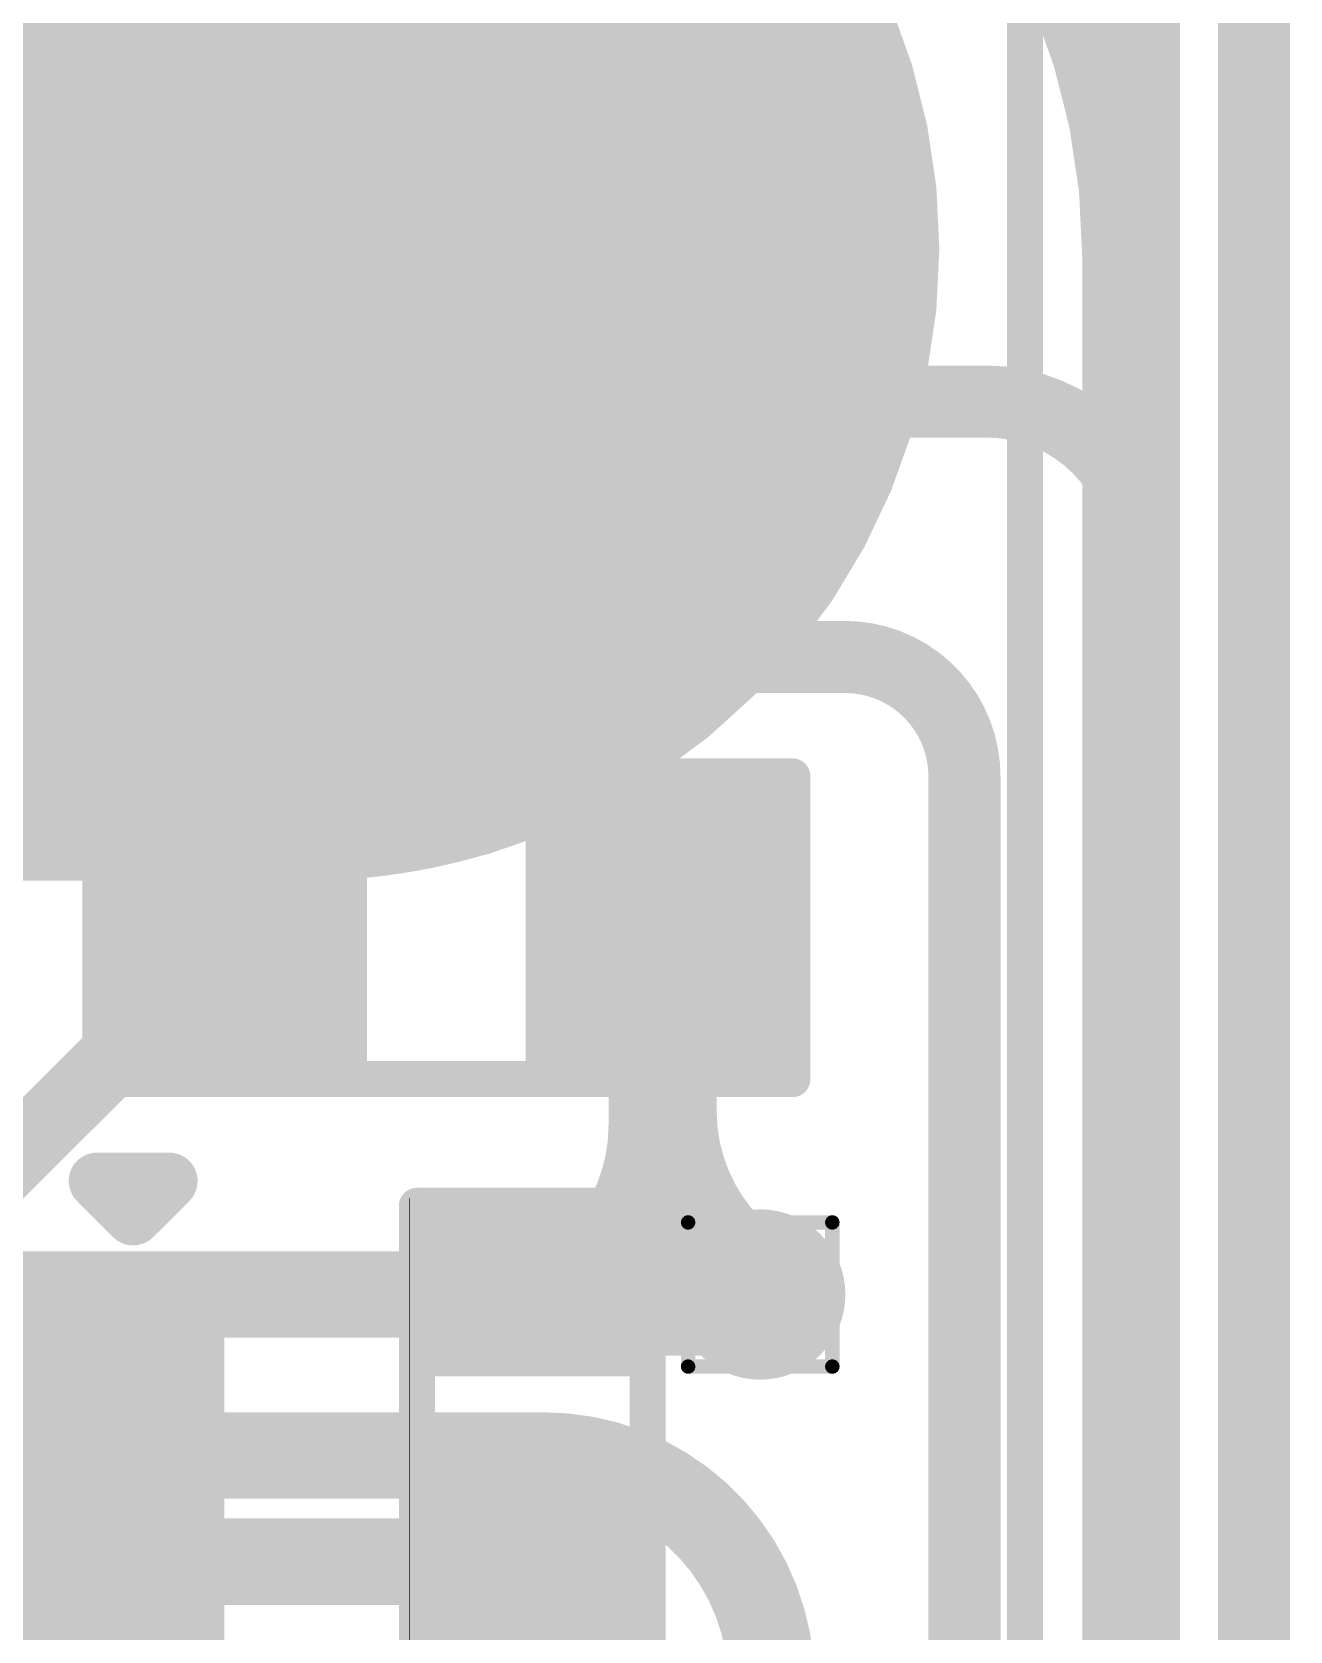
# Model space of a CAD drawing. Header units: inches. Extents: x 3 to 457, y -41 to 239.
# Drawn here: x 182.7 to 187.13, y 8.4 to 14.03 of the extents above; entities that cross this region are included whole.
import ezdxf

# ---------------------------------------------------------------- set-up
doc = ezdxf.new("R2010")
doc.units = ezdxf.units.IN
for name, color, linetype in [('Board Outline', 216, 'Continuous'), ('Bottom Layer', 5, 'Continuous'), ('Bottom Overlay', 54, 'Continuous'), ('Bottom Paste', 16, 'Continuous'), ('Bottom Solder', 6, 'Continuous'), ('Drill Drawing', 1, 'Continuous'), ('Fabrication', 76, 'Continuous'), ('Top Layer', 1, 'Continuous'), ('Top Overlay', 2, 'Continuous'), ('Top Paste', 8, 'Continuous'), ('Top Solder', 216, 'Continuous'), ('Via Holes', 16, 'Continuous')]:
    doc.layers.add(name, color=color, linetype=linetype)

# ---------------------------------------------------------------- blocks, each defined once
blk = doc.blocks.new('TSSOP_14_109')
at = {"layer": 'Top Layer'}
blk.add_hatch(color=1, dxfattribs=at).paths.add_polyline_path([(-3.65, 2.175), (-2.15, 2.175), (-2.15, 1.725), (-3.65, 1.725)])
at = {"layer": 'Top Paste'}
blk.add_hatch(color=8, dxfattribs=at).paths.add_polyline_path([(-3.65, 2.175), (-2.15, 2.175), (-2.15, 1.725), (-3.65, 1.725)])
at = {"layer": 'Top Solder'}
for points in [[(-3.7516, 2.2766), (-2.0484, 2.2766), (-2.0484, 1.6234), (-3.7516, 1.6234)], [(-3.7516, 1.6266), (-2.0484, 1.6266), (-2.0484, 0.9734), (-3.7516, 0.9734)]]:
    blk.add_hatch(color=216, dxfattribs=at).paths.add_polyline_path(points)
at = {"layer": 'Top Overlay'}
for points in [[(-4.0112, 1.8288, 0.2, 0.2, 0), (-4.0112, 2.0828, 0.2, 0.2, 0)], [(-3.8842, 1.9558, 0.2, 0.2, 0), (-4.0112, 2.0828, 0.2, 0.2, 0)], [(-4.0112, 1.8288, 0.2, 0.2, 0), (-3.8842, 1.9558, 0.2, 0.2, 0)]]:
    blk.add_lwpolyline(points, format="xyseb", dxfattribs=at)
for points in [[(-4.0612, 2.0828, 0.1, 0.1, 1), (-3.9612, 2.0828, 0.1, 0.1, 1)], [(-4.0612, 2.0828, 0.1, 0.1, 1), (-3.9612, 2.0828, 0.1, 0.1, 1)], [(-3.9342, 1.9558, 0.1, 0.1, 1), (-3.8342, 1.9558, 0.1, 0.1, 1)], [(-3.9342, 1.9558, 0.1, 0.1, 1), (-3.8342, 1.9558, 0.1, 0.1, 1)], [(-4.0612, 1.8288, 0.1, 0.1, 1), (-3.9612, 1.8288, 0.1, 0.1, 1)], [(-4.0612, 1.8288, 0.1, 0.1, 1), (-3.9612, 1.8288, 0.1, 0.1, 1)]]:
    blk.add_lwpolyline(points, format="xyseb", close=True, dxfattribs=at)
blk = doc.blocks.new('R___0402_193')
at = {"layer": 'Top Layer'}
for points in [[(-0.6985, -0.3175), (-0.6985, 0.3175), (-0.2413, 0.3175), (-0.2413, -0.3175)], [(0.2413, -0.3175), (0.2413, 0.3175), (0.6985, 0.3175), (0.6985, -0.3175)]]:
    blk.add_hatch(color=1, dxfattribs=at).paths.add_polyline_path(points)
at = {"layer": 'Top Paste'}
for points in [[(-0.6985, -0.3175), (-0.6985, 0.3175), (-0.2413, 0.3175), (-0.2413, -0.3175)], [(0.2413, -0.3175), (0.2413, 0.3175), (0.6985, 0.3175), (0.6985, -0.3175)]]:
    blk.add_hatch(color=8, dxfattribs=at).paths.add_polyline_path(points)
at = {"layer": 'Top Solder'}
for points in [[(-0.7535, -0.3725), (-0.7535, 0.3725), (-0.1863, 0.3725), (-0.1863, -0.3725)], [(0.1863, -0.3725), (0.1863, 0.3725), (0.7535, 0.3725), (0.7535, -0.3725)]]:
    blk.add_hatch(color=216, dxfattribs=at).paths.add_polyline_path(points)
at = {"layer": 'Top Overlay'}
for points in [[(0.7874, 0.4064, 0.127, 0.127, 0), (-0.7874, 0.4064, 0.127, 0.127, 0)], [(-0.7874, -0.4064, 0.127, 0.127, 0), (-0.7874, 0.4064, 0.127, 0.127, 0)], [(0.7874, -0.4064, 0.127, 0.127, 0), (0.7874, 0.4064, 0.127, 0.127, 0)], [(0.7874, -0.4064, 0.127, 0.127, 0), (-0.7874, -0.4064, 0.127, 0.127, 0)], [(0.8128, -0.4318, 0.00323, 0.00323, 0), (-0.8128, -0.4318, 0.00323, 0.00323, 0)]]:
    blk.add_lwpolyline(points, format="xyseb", dxfattribs=at)
for points in [[(-0.8191, 0.4064, 0.0635, 0.0635, 1), (-0.7556, 0.4064, 0.0635, 0.0635, 1)], [(-0.8191, 0.4064, 0.0635, 0.0635, 1), (-0.7556, 0.4064, 0.0635, 0.0635, 1)], [(0.7556, 0.4064, 0.0635, 0.0635, 1), (0.8191, 0.4064, 0.0635, 0.0635, 1)], [(0.7556, 0.4064, 0.0635, 0.0635, 1), (0.8191, 0.4064, 0.0635, 0.0635, 1)], [(-0.8191, -0.4064, 0.0635, 0.0635, 1), (-0.7556, -0.4064, 0.0635, 0.0635, 1)], [(-0.8191, -0.4064, 0.0635, 0.0635, 1), (-0.7556, -0.4064, 0.0635, 0.0635, 1)], [(0.7556, -0.4064, 0.0635, 0.0635, 1), (0.8191, -0.4064, 0.0635, 0.0635, 1)], [(0.7556, -0.4064, 0.0635, 0.0635, 1), (0.8191, -0.4064, 0.0635, 0.0635, 1)], [(-0.8136, -0.4318, 0.00161, 0.00161, 1), (-0.812, -0.4318, 0.00161, 0.00161, 1)], [(0.812, -0.4318, 0.00161, 0.00161, 1), (0.8136, -0.4318, 0.00161, 0.00161, 1)]]:
    blk.add_lwpolyline(points, format="xyseb", close=True, dxfattribs=at)
blk = doc.blocks.new('R___0603_199')
at = {"layer": 'Top Layer'}
for points in [[(-0.381, 0.4445), (-0.381, -0.4445), (-1.143, -0.4445), (-1.143, 0.4445)], [(1.143, 0.4445), (1.143, -0.4445), (0.381, -0.4445), (0.381, 0.4445)]]:
    blk.add_hatch(color=1, dxfattribs=at).paths.add_polyline_path(points)
at = {"layer": 'Top Paste'}
for points in [[(-0.381, 0.4445), (-0.381, -0.4445), (-1.143, -0.4445), (-1.143, 0.4445)], [(1.143, 0.4445), (1.143, -0.4445), (0.381, -0.4445), (0.381, 0.4445)]]:
    blk.add_hatch(color=8, dxfattribs=at).paths.add_polyline_path(points)
at = {"layer": 'Top Solder'}
for points in [[(-0.2794, 0.5461), (-0.2794, -0.5461), (-1.2446, -0.5461), (-1.2446, 0.5461)], [(1.2446, 0.5461), (1.2446, -0.5461), (0.2794, -0.5461), (0.2794, 0.5461)]]:
    blk.add_hatch(color=216, dxfattribs=at).paths.add_polyline_path(points)
at = {"layer": 'Top Overlay'}
for points in [[(-1.2192, 0.5334, 0.127, 0.127, 0), (1.2192, 0.5334, 0.127, 0.127, 0)], [(-1.2192, -0.5334, 0.127, 0.127, 0), (-1.2192, 0.5334, 0.127, 0.127, 0)], [(1.2192, -0.5334, 0.127, 0.127, 0), (1.2192, 0.5334, 0.127, 0.127, 0)], [(-1.2192, -0.5334, 0.127, 0.127, 0), (1.2192, -0.5334, 0.127, 0.127, 0)]]:
    blk.add_lwpolyline(points, format="xyseb", dxfattribs=at)
for points in [[(-1.25095, 0.5334, 0.0635, 0.0635, 1), (-1.18745, 0.5334, 0.0635, 0.0635, 1)], [(-1.25095, 0.5334, 0.0635, 0.0635, 1), (-1.18745, 0.5334, 0.0635, 0.0635, 1)], [(1.18745, 0.5334, 0.0635, 0.0635, 1), (1.25095, 0.5334, 0.0635, 0.0635, 1)], [(1.18745, 0.5334, 0.0635, 0.0635, 1), (1.25095, 0.5334, 0.0635, 0.0635, 1)], [(-1.25095, -0.5334, 0.0635, 0.0635, 1), (-1.18745, -0.5334, 0.0635, 0.0635, 1)], [(-1.25095, -0.5334, 0.0635, 0.0635, 1), (-1.18745, -0.5334, 0.0635, 0.0635, 1)], [(1.18745, -0.5334, 0.0635, 0.0635, 1), (1.25095, -0.5334, 0.0635, 0.0635, 1)], [(1.18745, -0.5334, 0.0635, 0.0635, 1), (1.25095, -0.5334, 0.0635, 0.0635, 1)]]:
    blk.add_lwpolyline(points, format="xyseb", close=True, dxfattribs=at)
blk = doc.blocks.new('SEMG_PAD_B_241')
at = {"layer": 'Bottom Layer'}
h = blk.add_hatch(color=5, dxfattribs=at)
edge = h.paths.add_edge_path()
edge.add_arc((-3.15, 0.0128), 2.1, 90, 270)
edge.add_line((-3.15, -2.0872), (3.15, -2.0872))
edge.add_arc((3.15, 0.0128), 2.1, 270, 450)
edge.add_line((3.15, 2.1128), (-3.15, 2.1128))
at = {"layer": 'Bottom Paste'}
h = blk.add_hatch(color=16, dxfattribs=at)
edge = h.paths.add_edge_path()
edge.add_arc((-3.15, 0.0128), 2.1, 90, 270)
edge.add_line((-3.15, -2.0872), (3.15, -2.0872))
edge.add_arc((3.15, 0.0128), 2.1, 270, 450)
edge.add_line((3.15, 2.1128), (-3.15, 2.1128))
at = {"layer": 'Bottom Solder'}
h = blk.add_hatch(color=6, dxfattribs=at)
edge = h.paths.add_edge_path()
edge.add_arc((-3.15, 0.0128), 2.2016, 90, 270)
edge.add_line((-3.15, -2.1888), (3.15, -2.1888))
edge.add_arc((3.15, 0.0128), 2.2016, 270, 450)
edge.add_line((3.15, 2.2144), (-3.15, 2.2144))
at = {"layer": 'Bottom Overlay'}
blk.add_lwpolyline([(-5.6832, 10.9657, 0.127, 0.127, 0), (-5.6832, -10.9657, 0.127, 0.127, 0)], format="xyseb", dxfattribs=at)
blk = doc.blocks.new('C___0603_280')
at = {"layer": 'Top Layer'}
for points in [[(-0.381, 0.4445), (-0.381, -0.4445), (-1.143, -0.4445), (-1.143, 0.4445)], [(1.143, 0.4445), (1.143, -0.4445), (0.381, -0.4445), (0.381, 0.4445)]]:
    blk.add_hatch(color=1, dxfattribs=at).paths.add_polyline_path(points)
at = {"layer": 'Top Paste'}
for points in [[(-0.381, 0.4445), (-0.381, -0.4445), (-1.143, -0.4445), (-1.143, 0.4445)], [(1.143, 0.4445), (1.143, -0.4445), (0.381, -0.4445), (0.381, 0.4445)]]:
    blk.add_hatch(color=8, dxfattribs=at).paths.add_polyline_path(points)
at = {"layer": 'Top Solder'}
for points in [[(-0.321, 0.5045), (-0.321, -0.5045), (-1.203, -0.5045), (-1.203, 0.5045)], [(1.203, 0.5045), (1.203, -0.5045), (0.321, -0.5045), (0.321, 0.5045)]]:
    blk.add_hatch(color=216, dxfattribs=at).paths.add_polyline_path(points)
at = {"layer": 'Top Overlay'}
for points in [[(-0.4572, 0.5334, 0.127, 0.127, 0), (-1.2446, 0.5334, 0.127, 0.127, 0)], [(-1.2446, 0.5334, 0.127, 0.127, 0), (-1.2446, -0.5334, 0.127, 0.127, 0)], [(1.2446, 0.5334, 0.127, 0.127, 0), (0.4572, 0.5334, 0.127, 0.127, 0)], [(1.2446, 0.5334, 0.127, 0.127, 0), (1.2446, -0.5334, 0.127, 0.127, 0)], [(-0.4572, -0.5334, 0.127, 0.127, 0), (-1.2446, -0.5334, 0.127, 0.127, 0)], [(1.2446, -0.5334, 0.127, 0.127, 0), (0.4572, -0.5334, 0.127, 0.127, 0)]]:
    blk.add_lwpolyline(points, format="xyseb", dxfattribs=at)
for points in [[(-1.2764, 0.5334, 0.0635, 0.0635, 1), (-1.2128, 0.5334, 0.0635, 0.0635, 1)], [(-1.2764, 0.5334, 0.0635, 0.0635, 1), (-1.2128, 0.5334, 0.0635, 0.0635, 1)], [(-0.4889, 0.5334, 0.0635, 0.0635, 1), (-0.4254, 0.5334, 0.0635, 0.0635, 1)], [(0.4254, 0.5334, 0.0635, 0.0635, 1), (0.4889, 0.5334, 0.0635, 0.0635, 1)], [(1.2128, 0.5334, 0.0635, 0.0635, 1), (1.2764, 0.5334, 0.0635, 0.0635, 1)], [(1.2128, 0.5334, 0.0635, 0.0635, 1), (1.2764, 0.5334, 0.0635, 0.0635, 1)], [(-1.2764, -0.5334, 0.0635, 0.0635, 1), (-1.2128, -0.5334, 0.0635, 0.0635, 1)], [(-1.2764, -0.5334, 0.0635, 0.0635, 1), (-1.2128, -0.5334, 0.0635, 0.0635, 1)], [(-0.4889, -0.5334, 0.0635, 0.0635, 1), (-0.4254, -0.5334, 0.0635, 0.0635, 1)], [(0.4254, -0.5334, 0.0635, 0.0635, 1), (0.4889, -0.5334, 0.0635, 0.0635, 1)], [(1.2128, -0.5334, 0.0635, 0.0635, 1), (1.2764, -0.5334, 0.0635, 0.0635, 1)], [(1.2128, -0.5334, 0.0635, 0.0635, 1), (1.2764, -0.5334, 0.0635, 0.0635, 1)]]:
    blk.add_lwpolyline(points, format="xyseb", close=True, dxfattribs=at)

msp = doc.modelspace()

# ---------------------------------------------------------------- hatches: boundary and pattern name
at = {"layer": 'Bottom Layer'}
h = msp.add_hatch(color=5, dxfattribs=at)
edge = h.paths.add_edge_path()
edge.add_arc((185.2612, 9.5845), 0.3, 0, 360)
at = {"layer": 'Top Layer'}
h = msp.add_hatch(color=1, dxfattribs=at)
edge = h.paths.add_edge_path()
edge.add_arc((185.2612, 9.5845), 0.3, 0, 360)
at = {"layer": 'Via Holes'}
h = msp.add_hatch(color=7, dxfattribs=at)
edge = h.paths.add_edge_path()
edge.add_arc((185.2612, 9.5845), 0.15, 0, 360)

# ---------------------------------------------------------------- linework, layer by layer
at = {"layer": 'Board Outline'}
msp.add_lwpolyline([(187.0006, 24.1725, 0.127, 0.127, 0), (187.0006, 2.3167, 0.127, 0.127, 0)], format="xyseb", dxfattribs=at)
at = {"layer": 'Bottom Layer'}
for points in [[(185.8307, 14.9759, 0.3048, 0.3048, -0.198912), (186.5478, 13.2446, 0.3048, 0.3048, 0)], [(186.5478, 2.0933, 0.3048, 0.3048, 0), (186.5478, 13.2446, 0.3048, 0.3048, 0)], [(179.6143, 9.5845, 0.3048, 0.3048, 0), (185.2612, 9.5845, 0.3048, 0.3048, 0)], [(179.5523, 9.0169, 0.3048, 0.3048, 0), (184.4999, 9.0169, 0.3048, 0.3048, 0)], [(184.4999, 9.0169, 0.3048, 0.3048, -0.414214), (185.3006, 8.2162, 0.3048, 0.3048, 0)]]:
    msp.add_lwpolyline(points, format="xyseb", dxfattribs=at)
for points in [[(186.4716, 13.2446, 0.1524, 0.1524, 1), (186.624, 13.2446, 0.1524, 0.1524, 1)], [(186.4716, 13.2446, 0.1524, 0.1524, 1), (186.624, 13.2446, 0.1524, 0.1524, 1)], [(185.185, 9.5845, 0.1524, 0.1524, 1), (185.3374, 9.5845, 0.1524, 0.1524, 1)], [(184.4237, 9.0169, 0.1524, 0.1524, 1), (184.5761, 9.0169, 0.1524, 0.1524, 1)], [(184.4237, 9.0169, 0.1524, 0.1524, 1), (184.5761, 9.0169, 0.1524, 0.1524, 1)]]:
    msp.add_lwpolyline(points, format="xyseb", close=True, dxfattribs=at)
at = {"layer": 'Drill Drawing'}
for points in [[(185.0072, 9.8385, 0.0508, 0.0508, 0), (185.5152, 9.8385, 0.0508, 0.0508, 0)], [(185.0072, 9.3305, 0.0508, 0.0508, 0), (185.0072, 9.8385, 0.0508, 0.0508, 0)], [(185.5152, 9.3305, 0.0508, 0.0508, 0), (185.5152, 9.8385, 0.0508, 0.0508, 0)], [(185.0072, 9.3305, 0.0508, 0.0508, 0), (185.5152, 9.3305, 0.0508, 0.0508, 0)]]:
    msp.add_lwpolyline(points, format="xyseb", dxfattribs=at)
for points in [[(184.9945, 9.8385, 0.0254, 0.0254, 1), (185.0199, 9.8385, 0.0254, 0.0254, 1)], [(184.9945, 9.8385, 0.0254, 0.0254, 1), (185.0199, 9.8385, 0.0254, 0.0254, 1)], [(185.5025, 9.8385, 0.0254, 0.0254, 1), (185.5279, 9.8385, 0.0254, 0.0254, 1)], [(185.5025, 9.8385, 0.0254, 0.0254, 1), (185.5279, 9.8385, 0.0254, 0.0254, 1)], [(184.9945, 9.3305, 0.0254, 0.0254, 1), (185.0199, 9.3305, 0.0254, 0.0254, 1)], [(184.9945, 9.3305, 0.0254, 0.0254, 1), (185.0199, 9.3305, 0.0254, 0.0254, 1)], [(185.5025, 9.3305, 0.0254, 0.0254, 1), (185.5279, 9.3305, 0.0254, 0.0254, 1)], [(185.5025, 9.3305, 0.0254, 0.0254, 1), (185.5279, 9.3305, 0.0254, 0.0254, 1)]]:
    msp.add_lwpolyline(points, format="xyseb", close=True, dxfattribs=at)
at = {"layer": 'Fabrication'}
for points in [[(187.0006, 24.1725, 0.254, 0.254, 0), (187.0006, 2.3167, 0.254, 0.254, 0)], [(185.1501, 14.7551, 0.254, 0.254, -0.198912), (185.7652, 13.2702, 0.254, 0.254, 0)], [(185.7652, 13.2702, 0.254, 0.254, -0.198912), (185.1501, 11.7853, 0.254, 0.254, 0)], [(185.1501, 11.7853, 0.254, 0.254, -0.198912), (183.6652, 11.1702, 0.254, 0.254, 0)], [(177.3572, 11.1702, 0.254, 0.254, 0), (183.6652, 11.1702, 0.254, 0.254, 0)]]:
    msp.add_lwpolyline(points, format="xyseb", dxfattribs=at)
for points in [[(185.7017, 13.2702, 0.127, 0.127, 1), (185.8287, 13.2702, 0.127, 0.127, 1)], [(185.7017, 13.2702, 0.127, 0.127, 1), (185.8287, 13.2702, 0.127, 0.127, 1)], [(185.0866, 11.7853, 0.127, 0.127, 1), (185.2136, 11.7853, 0.127, 0.127, 1)], [(185.0866, 11.7853, 0.127, 0.127, 1), (185.2136, 11.7853, 0.127, 0.127, 1)], [(183.6017, 11.1702, 0.127, 0.127, 1), (183.7287, 11.1702, 0.127, 0.127, 1)], [(183.6017, 11.1702, 0.127, 0.127, 1), (183.7287, 11.1702, 0.127, 0.127, 1)]]:
    msp.add_lwpolyline(points, format="xyseb", close=True, dxfattribs=at)
at = {"layer": 'Top Layer'}
for points in [[(183.3933, 12.731, 0.381, 0.381, 0), (183.3933, 16.6318, 0.381, 0.381, 0)], [(186.6131, 12.178, 0.254, 0.254, 0), (186.6131, 16.5128, 0.254, 0.254, 0)], [(183.3933, 12.178, 0.254, 0.254, 0), (183.3933, 12.731, 0.254, 0.254, 0)], [(184.9173, 12.731, 0.254, 0.254, 0), (186.0601, 12.731, 0.254, 0.254, 0)], [(186.0601, 12.731, 0.254, 0.254, -0.000536), (186.0613, 12.731, 0.254, 0.254, 0)], [(186.0613, 12.731, 0.254, 0.254, -0.413586), (186.6131, 12.178, 0.254, 0.254, 0)], [(183.3933, 12.178, 0.254, 0.254, -0.414214), (183.0463, 11.831, 0.254, 0.254, 0)], [(183.7402, 11.831, 0.254, 0.254, -0.414214), (183.3933, 12.178, 0.254, 0.254, 0)], [(186.6131, 1.9426, 0.254, 0.254, 0), (186.6131, 12.178, 0.254, 0.254, 0)], [(181.5933, 11.831, 0.254, 0.254, 0), (183.0463, 11.831, 0.254, 0.254, 0)], [(183.0463, 11.831, 0.254, 0.254, 0), (183.7402, 11.831, 0.254, 0.254, 0)], [(183.7402, 11.831, 0.254, 0.254, 0), (185.5598, 11.831, 0.254, 0.254, 0)], [(185.5598, 11.831, 0.254, 0.254, -0.414214), (185.9807, 11.4102, 0.254, 0.254, 0)], [(185.9807, 1.9693, 0.254, 0.254, 0), (185.9807, 11.4102, 0.254, 0.254, 0)], [(184.9173, 9.5845, 0.381, 0.381, 0), (184.9173, 10.8768, 0.381, 0.381, 0)], [(182.5446, 9.9813, 0.254, 0.254, 0), (183.0817, 10.5184, 0.254, 0.254, 0)], [(184.9173, 10.1798, 0.381, 0.381, -0.198912), (184.7035, 9.6638, 0.381, 0.381, 0)], [(185.131, 9.7146, 0.381, 0.381, -0.198912), (184.9173, 10.2306, 0.381, 0.381, 0)], [(184.458, 9.5794, 0.381, 0.381, 0), (184.9173, 9.5794, 0.381, 0.381, 0)], [(184.7257, 9.5591, 0.381, 0.381, 0), (185.185, 9.5591, 0.381, 0.381, 0)], [(183.1189, 8.6433, 0.3048, 0.3048, 0), (184.3526, 8.6433, 0.3048, 0.3048, 0)], [(184.458, 7.7262, 0.3048, 0.3048, 0), (184.458, 8.6396, 0.3048, 0.3048, 0)]]:
    msp.add_lwpolyline(points, format="xyseb", dxfattribs=at)
for points in [[(183.298, 12.731, 0.1905, 0.1905, 1), (183.4885, 12.731, 0.1905, 0.1905, 1)], [(183.3298, 12.731, 0.127, 0.127, 1), (183.4568, 12.731, 0.127, 0.127, 1)], [(184.8538, 12.731, 0.127, 0.127, 1), (184.9808, 12.731, 0.127, 0.127, 1)], [(185.9966, 12.731, 0.127, 0.127, 1), (186.1236, 12.731, 0.127, 0.127, 1)], [(185.9966, 12.731, 0.127, 0.127, 1), (186.1236, 12.731, 0.127, 0.127, 1)], [(185.9978, 12.731, 0.127, 0.127, 1), (186.1248, 12.731, 0.127, 0.127, 1)], [(185.9978, 12.731, 0.127, 0.127, 1), (186.1248, 12.731, 0.127, 0.127, 1)], [(183.3298, 12.178, 0.127, 0.127, 1), (183.4568, 12.178, 0.127, 0.127, 1)], [(183.3298, 12.178, 0.127, 0.127, 1), (183.4568, 12.178, 0.127, 0.127, 1)], [(183.3298, 12.178, 0.127, 0.127, 1), (183.4568, 12.178, 0.127, 0.127, 1)], [(186.5496, 12.178, 0.127, 0.127, 1), (186.6766, 12.178, 0.127, 0.127, 1)], [(186.5496, 12.178, 0.127, 0.127, 1), (186.6766, 12.178, 0.127, 0.127, 1)], [(186.5496, 12.178, 0.127, 0.127, 1), (186.6766, 12.178, 0.127, 0.127, 1)], [(182.9828, 11.831, 0.127, 0.127, 1), (183.1098, 11.831, 0.127, 0.127, 1)], [(182.9828, 11.831, 0.127, 0.127, 1), (183.1098, 11.831, 0.127, 0.127, 1)], [(182.9828, 11.831, 0.127, 0.127, 1), (183.1098, 11.831, 0.127, 0.127, 1)], [(183.6767, 11.831, 0.127, 0.127, 1), (183.8037, 11.831, 0.127, 0.127, 1)], [(183.6767, 11.831, 0.127, 0.127, 1), (183.8037, 11.831, 0.127, 0.127, 1)], [(183.6767, 11.831, 0.127, 0.127, 1), (183.8037, 11.831, 0.127, 0.127, 1)], [(185.4963, 11.831, 0.127, 0.127, 1), (185.6233, 11.831, 0.127, 0.127, 1)], [(185.4963, 11.831, 0.127, 0.127, 1), (185.6233, 11.831, 0.127, 0.127, 1)], [(185.9172, 11.4102, 0.127, 0.127, 1), (186.0442, 11.4102, 0.127, 0.127, 1)], [(185.9172, 11.4102, 0.127, 0.127, 1), (186.0442, 11.4102, 0.127, 0.127, 1)], [(184.822, 10.8768, 0.1905, 0.1905, 1), (185.0125, 10.8768, 0.1905, 0.1905, 1)], [(183.0182, 10.5184, 0.127, 0.127, 1), (183.1452, 10.5184, 0.127, 0.127, 1)], [(184.822, 10.2306, 0.1905, 0.1905, 1), (185.0125, 10.2306, 0.1905, 0.1905, 1)], [(184.822, 10.1798, 0.1905, 0.1905, 1), (185.0125, 10.1798, 0.1905, 0.1905, 1)], [(185.0357, 9.7146, 0.1905, 0.1905, 1), (185.2262, 9.7146, 0.1905, 0.1905, 1)], [(184.6083, 9.6638, 0.1905, 0.1905, 1), (184.7988, 9.6638, 0.1905, 0.1905, 1)], [(184.3627, 9.5794, 0.1905, 0.1905, 1), (184.5532, 9.5794, 0.1905, 0.1905, 1)], [(184.6304, 9.5591, 0.1905, 0.1905, 1), (184.8209, 9.5591, 0.1905, 0.1905, 1)], [(184.822, 9.5845, 0.1905, 0.1905, 1), (185.0125, 9.5845, 0.1905, 0.1905, 1)], [(184.822, 9.5794, 0.1905, 0.1905, 1), (185.0125, 9.5794, 0.1905, 0.1905, 1)], [(185.0897, 9.5591, 0.1905, 0.1905, 1), (185.2802, 9.5591, 0.1905, 0.1905, 1)], [(183.0427, 8.6433, 0.1524, 0.1524, 1), (183.1951, 8.6433, 0.1524, 0.1524, 1)], [(184.2764, 8.6433, 0.1524, 0.1524, 1), (184.4288, 8.6433, 0.1524, 0.1524, 1)], [(184.3818, 8.6396, 0.1524, 0.1524, 1), (184.5342, 8.6396, 0.1524, 0.1524, 1)]]:
    msp.add_lwpolyline(points, format="xyseb", close=True, dxfattribs=at)

# ---------------------------------------------------------------- block references
for name, p, rotation in [('SEMG_PAD_B_241', (180.5112, 13.2574), 180), ('C___0603_280', (184.1553, 12.731), 180), ('TSSOP_14_109', (181.0963, 5.9733), 270), ('R___0402_193', (184.458, 9.1095), 270)]:
    msp.add_blockref(name, p, dxfattribs=dict(rotation=rotation))
msp.add_blockref('R___0603_199', (184.1553, 10.8768))

doc.saveas('drawing.dxf')
